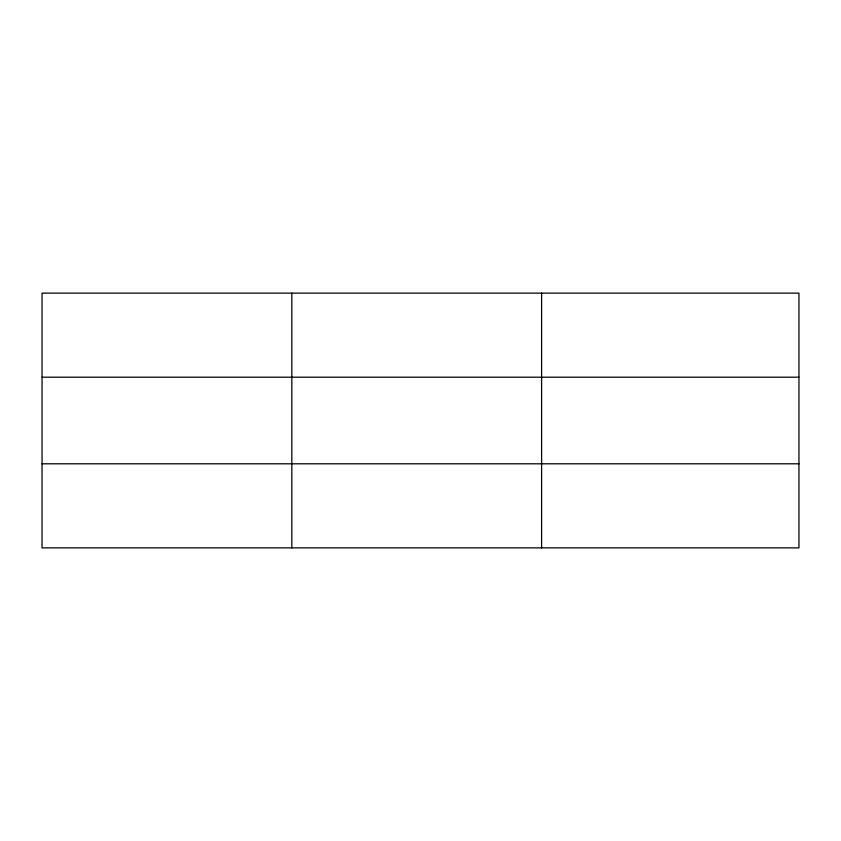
<?xml version="1.0" encoding="UTF-8"?>
<svg xmlns="http://www.w3.org/2000/svg" width="841" height="841" viewBox="0 0 841 841"><rect width="100%" height="100%" fill="white"/><g stroke="black" fill="none" stroke-linecap="round" stroke-linejoin="round"><path stroke-width="1.26" d="M291.827 547.869L291.827 293.131M541.604 547.869L541.604 293.131M798.95 463.801L798.95 547.869L42.05 547.869L42.05 293.131L798.95 293.131L798.95 463.801L42.05 463.801M42.05 377.199L798.95 377.199"/></g></svg>
